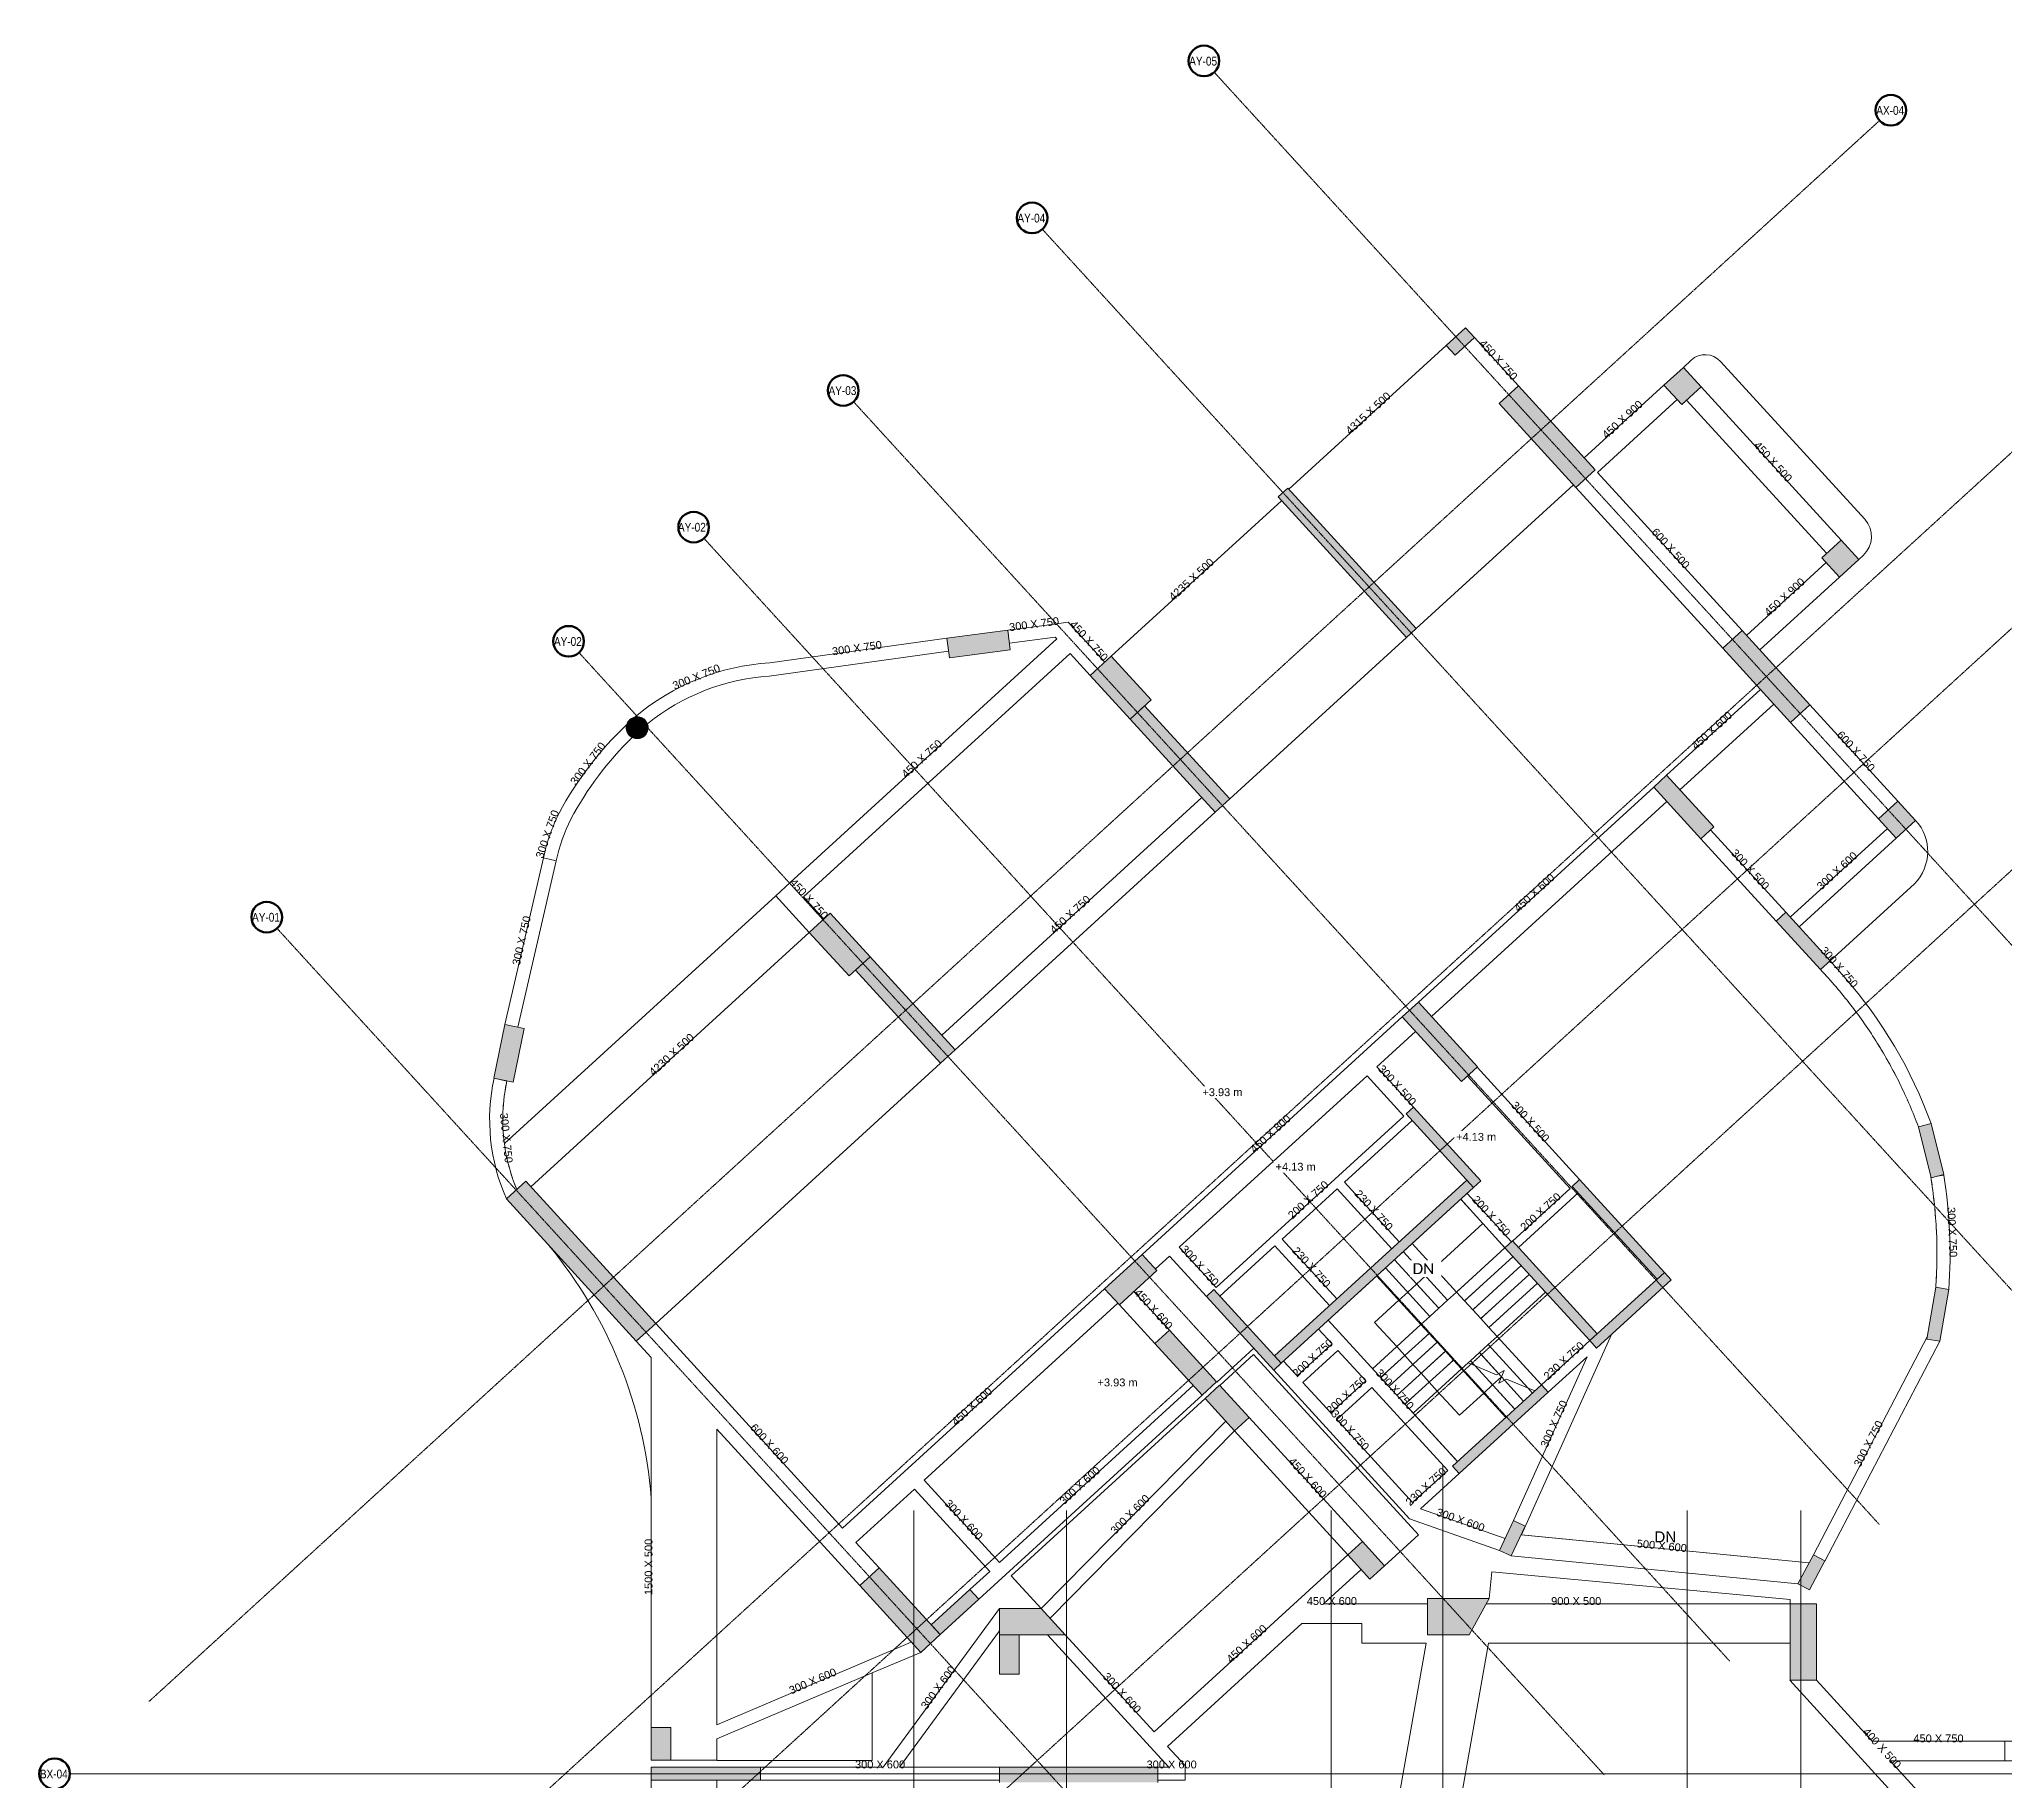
# Model space of a CAD drawing. Header units: millimetres. Extents: x -34805 to 37682, y -15707 to 44118.
# Drawn here: x -34805 to 10110, y 4321 to 44118 of the extents above; entities that cross this region are included whole.
import ezdxf

# ---------------------------------------------------------------- set-up
doc = ezdxf.new("R2010")
doc.units = ezdxf.units.MM
doc.linetypes.add('CH_Grid line', pattern=[14, 8, -2, 2, -2])
doc.linetypes.add('CH_Overhead', pattern=[4, 2.5, -1.5])
for name, color, linetype, lineweight in [('A-FLOR-LEVL', 51, 'Continuous', 15), ('A-FLOR-LEVL-TEXT', 2, 'Continuous', 15), ('G-ANNO-DIMS', 111, 'Continuous', 5), ('S-BEAM', 12, 'Continuous', 15), ('S-BEAM-IDEN', 2, 'Continuous', 15), ('S-COLS', 52, 'Continuous', 15), ('S-FNDN', 32, 'Continuous', 15), ('S-GRID', 1, 'Continuous', 5), ('S-GRID-IDEN', 1, 'Continuous', 50), ('S-STRS', 31, 'Continuous', 15), ('S-STRS-ANNO', 31, 'Continuous', 5), ('S-STRS-IDEN', 31, 'Continuous', 5), ('S-STRS-MBND', 31, 'CH_Overhead', 15)]:
    doc.layers.add(name, color=color, linetype=linetype, lineweight=lineweight)
doc.styles.add('Arial', font='arial.ttf', dxfattribs={"height": 250})
doc.styles.add('Arial Narrow', font='ARIALN.TTF', dxfattribs={"height": 200})
doc.styles.add('Arial_1', font='arial.ttf', dxfattribs={"height": 180})
doc.styles.add('Calibri', font='calibri.ttf', dxfattribs={"height": 250})

# ---------------------------------------------------------------- blocks, each defined once
blk = doc.blocks.new('COLUMN - 300 X 750-5448875-03 PODIUM 1 LVL_ _A-BLOCK_')
at = {"layer": 'S-COLS'}
blk.add_hatch(color=8, dxfattribs=at).paths.add_polyline_path([(-375, -150), (375, -150), (375, 150), (-375, 150)])
for p, q in [((375, 150), (-375, 150)), ((-375, 150), (-375, -150)), ((375, -150), (375, 150)), ((-375, -150), (375, -150))]:
    blk.add_line(p, q, dxfattribs=at)
blk = doc.blocks.new('COLUMN - 450 X 900-5449411-03 PODIUM 1 LVL_ _A-BLOCK_')
at = {"layer": 'S-COLS'}
blk.add_hatch(color=8, dxfattribs=at).paths.add_polyline_path([(450, 225), (-450, 225), (-450, -225), (450, -225)])
for p, q in [((450, 225), (-450, 225)), ((-450, 225), (-450, -225)), ((450, -225), (450, 225)), ((-450, -225), (450, -225))]:
    blk.add_line(p, q, dxfattribs=at)
blk = doc.blocks.new('COLUMN - 600 X 1750-5449412-03 PODIUM 1 LVL_ _A-BLOCK_')
at = {"layer": 'S-COLS'}
blk.add_hatch(color=8, dxfattribs=at).paths.add_polyline_path([(-875, -300), (875, -300), (875, 300), (-875, 300)])
for p, q in [((875, 300), (-875, 300)), ((-875, 300), (-875, -300)), ((875, -300), (875, 300)), ((-875, -300), (875, -300))]:
    blk.add_line(p, q, dxfattribs=at)
blk = doc.blocks.new('Grid - GPL_Grid Head - Circle-5343741-03 PODIUM 1 LVL_ _A-BLOCK_')
at = {"layer": 'S-GRID-IDEN'}
blk.add_circle((0, 0), 3.5, dxfattribs=at)

msp = doc.modelspace()

# ---------------------------------------------------------------- hatches: boundary and pattern name
at = {"layer": 'S-COLS'}
for points in [[(-2452, 36899), (-2009, 37303), (-2212, 37525), (-2655, 37120)], [(2728, 35773), (3171, 36178), (2766, 36621), (2323, 36216)], [(310, 33875), (753, 34280), (-1001, 36200), (-1444, 35795)], [(-3561, 30447), (-3340, 30650), (-6274, 33861), (-6495, 33659), (-3754, 30658)], [(6333, 31827), (6776, 32231), (6371, 32674), (5928, 32270)], [(-14004, 29984), (-12616, 30167), (-12675, 30613), (-14063, 30430)], [(5217, 28504), (5660, 28909), (4108, 30607), (3665, 30202)], [(-9878, 28584), (-9398, 29023), (-10308, 30020), (-10788, 29581)], [(-7932, 26454), (-7600, 26758), (-9545, 28888), (-9878, 28584), (-8528, 27107)], [(-21124, 28136), (-21069, 28146), (-21018, 28168), (-20973, 28201), (-20936, 28243), (-20909, 28292), (-20894, 28346), (-20892, 28402), (-20902, 28457), (-20924, 28509), (-20957, 28554), (-20999, 28591), (-21048, 28617), (-21102, 28632), (-21158, 28635), (-21213, 28625), (-21266, 28602), (-21310, 28570), (-21347, 28528), (-21373, 28478), (-21388, 28424), (-21391, 28368), (-21381, 28313), (-21359, 28262), (-21326, 28217), (-21284, 28180), (-21234, 28153), (-21180, 28138)], [(3168, 25847), (3463, 26117), (2384, 27298), (2089, 27028), (2530, 26545)], [(7631, 25861), (8074, 26266), (7670, 26709), (7227, 26304)], [(-16297, 22713), (-15818, 23151), (-16728, 24148), (-17208, 23709)], [(5899, 22857), (6121, 23059), (5109, 24167), (4888, 23964)], [(-14207, 20721), (-13875, 21025), (-15818, 23151), (-16150, 22848), (-15770, 22432)], [(-2307, 20297), (-1937, 20634), (-3290, 22115), (-3659, 21777), (-3545, 21652)], [(-23976, 20286), (-23724, 21510), (-24165, 21601), (-24417, 20376)], [(-2030, 17875), (-1860, 18030), (-3398, 19713), (-3568, 19558), (-2436, 18319)], [(8426, 18101), (8718, 18173), (8429, 19338), (8137, 19266), (8372, 18319)], [(-21162, 14368), (-20719, 14772), (-23687, 18021), (-24130, 17616), (-23479, 16904)], [(-6423, 13861), (-2030, 17875), (-2185, 18044), (-6578, 14031)], [(2165, 15781), (2334, 15936), (395, 18059), (225, 17904), (1439, 16576)], [(629, 14378), (799, 14533), (-1140, 16656), (-1310, 16501), (-1053, 16219)], [(-10121, 15196), (-9265, 15979), (-9602, 16348), (-10459, 15565)], [(784, 14208), (2490, 15766), (2334, 15936), (629, 14378)], [(-6593, 13706), (-6423, 13861), (-7961, 15545), (-8131, 15389), (-7049, 14206)], [(8629, 14364), (8831, 15546), (8535, 15597), (8333, 14414)], [(-8233, 13129), (-7901, 13433), (-8980, 14614), (-9312, 14310), (-8528, 13453)], [(-7491, 12317), (-7159, 12620), (-7833, 13359), (-8165, 13055)], [(-2354, 11342), (-323, 13197), (-478, 13366), (-2509, 11512)], [(-1166, 9458), (-847, 10136), (-1118, 10264), (-1437, 9585)], [(-4395, 8928), (-4063, 9232), (-4569, 9785), (-4901, 9482)], [(-14663, 7254), (-14220, 7659), (-15613, 9183), (-16056, 8779)], [(-14220, 7659), (-13334, 8468), (-13537, 8690), (-14423, 7880)], [(-11360, 7655), (-11910, 8255), (-12865, 8255), (-12865, 7655), (-12415, 7655)], [(-2130, 7655), (-1670, 8485), (-3080, 8485), (-3080, 7655)], [(-20370, 4790), (-20370, 5540), (-20820, 5540), (-20820, 4790)], [(-18320, 4330), (-18320, 4630), (-20820, 4630), (-20820, 4330), (-18495, 4330)], [(-9240, 4280), (-9240, 4630), (-12865, 4630), (-12865, 4280)]]:
    msp.add_hatch(color=8, dxfattribs=at).paths.add_polyline_path(points)

# ---------------------------------------------------------------- linework, layer by layer
at = {"layer": 'A-FLOR-LEVL'}
for p, q in [((-2986, 21782), (2392, 26696)), ((3168, 25847), (4888, 23964)), ((8537, 15606), (8535, 15597)), ((1126, 14520), (-936, 9938)), ((8341, 14461), (5738, 9484)), ((-936, 9938), (5640, 9301))]:
    msp.add_line(p, q, dxfattribs=at)
msp.add_open_spline([(5900, 22857), (6143, 22600), (6605, 22061), (7214, 21186), (7733, 20253), (8014, 19599), (8137, 19266)], degree=3, knots=[0.0004698, 0.0004698, 0.0004698, 0.0004698, 0.1009423, 0.2018846, 0.3028269, 0.4037693, 0.4037693, 0.4037693, 0.4037693], dxfattribs=at)
msp.add_open_spline([(8420, 18129), (8487, 17712), (8574, 16872), (8565, 16027), (8537, 15606)], degree=3, dxfattribs=at)
at = {"layer": 'S-BEAM'}
for p, q in [((-1001, 36200), (-2009, 37303)), ((-2655, 37120), (-6250, 33835)), ((2323, 36216), (503, 34553)), ((6371, 32674), (3171, 36178)), ((807, 34221), (2627, 35884)), ((2838, 35874), (6039, 32371)), ((4108, 30607), (807, 34221)), ((-3340, 30650), (256, 33935)), ((310, 33875), (3665, 30202)), ((-6418, 33574), (-10308, 30020)), ((6029, 32159), (4209, 30496)), ((4513, 30164), (6333, 31827)), ((-11832, 30724), (-12675, 30613)), ((-11289, 30796), (-11832, 30724)), ((-10456, 29885), (-11289, 30796)), ((-18122, 29562), (-14024, 30132)), ((-14063, 30430), (-18109, 29867)), ((-11550, 30415), (-17644, 24849)), ((-12636, 30316), (-11586, 30454)), ((-11586, 30454), (-11550, 30415)), ((-7600, 26758), (-3561, 30447)), ((-17338, 24519), (-11247, 30083)), ((-11247, 30083), (-10788, 29581)), ((-18122, 29562), (-18122, 29566)), ((4529, 29257), (2384, 27298)), ((2687, 26966), (4832, 28925)), ((7670, 26709), (5660, 28909)), ((5217, 28504), (7227, 26304)), ((2089, 27028), (-3290, 22115)), ((-8235, 26787), (-14179, 21357)), ((-13875, 21025), (-7932, 26454)), ((7429, 26083), (5210, 24056)), ((5109, 24167), (3389, 26049)), ((5413, 23835), (7631, 25861)), ((-23286, 25408), (-24165, 21601)), ((-23871, 21540), (-22993, 25342)), ((-23286, 25408), (-22993, 25342)), ((-22993, 25342), (-23286, 25408)), ((-17974, 24547), (-17644, 24849)), ((-17974, 24547), (-17208, 23709)), ((-16876, 24013), (-17338, 24519)), ((-17208, 23709), (-23572, 17895)), ((6121, 23058), (6083, 23025)), ((6444, 22691), (6121, 23058)), ((-3659, 21777), (-9602, 16348)), ((-4241, 20636), (-3355, 21445)), ((7056, 21397), (7063, 21387)), ((-20719, 14772), (-14207, 20721)), ((-24120, 20311), (-24413, 20374)), ((-8752, 16515), (-4463, 20433)), ((-4463, 20433), (-3620, 19511)), ((-3398, 19713), (-4241, 20636)), ((-2170, 20422), (176, 17854)), ((395, 18059), (-1949, 20624)), ((7885, 19882), (7889, 19875)), ((-3620, 19511), (-7909, 15592)), ((-4976, 18000), (-3433, 19410)), ((-24174, 18861), (-24175, 18863)), ((-3728, 16635), (-4976, 18000)), ((8422, 18113), (8423, 18113)), ((8718, 18160), (8570, 18137)), ((-24124, 17621), (-24129, 17619)), ((-6401, 16699), (-5146, 17845)), ((-5146, 17845), (-3898, 16479)), ((-2322, 17608), (-1310, 16501)), ((-1162, 16636), (-2174, 17743)), ((176, 17854), (-1138, 16653)), ((-1003, 16506), (362, 17754)), ((-5153, 15333), (-6401, 16699)), ((-9299, 16016), (-8974, 16312)), ((-8974, 16312), (-8131, 15389)), ((-7909, 15592), (-8752, 16515)), ((-7826, 15397), (-6571, 16544)), ((-6571, 16544), (-5323, 15178)), ((-10459, 15565), (-16446, 10095)), ((-8980, 14614), (-9789, 15500)), ((8537, 15605), (8536, 15597)), ((8833, 15546), (8831, 15546)), ((8831, 15546), (8833, 15546)), ((-14585, 11186), (-10155, 15233)), ((-10121, 15196), (-9312, 14310)), ((-2398, 11613), (-5349, 14843)), ((-16446, 10095), (-20719, 14772)), ((-5570, 14640), (-5261, 14302)), ((1120, 14515), (1123, 14514)), ((-21162, 14368), (-20820, 13993)), ((-20820, 13993), (-20820, 10786)), ((-5261, 14302), (-6062, 13570)), ((-5927, 13423), (-5126, 14154)), ((-5126, 14154), (-4489, 13457)), ((567, 14010), (-1118, 10264)), ((-323, 13197), (567, 14010)), ((8629, 14364), (6002, 9341)), ((8629, 14365), (8629, 14365)), ((8629, 14365), (8629, 14365)), ((8629, 14364), (8629, 14365)), ((8629, 14364), (8629, 14365)), ((-6593, 13706), (-3642, 10476)), ((-6062, 13570), (-6371, 13909)), ((-13334, 8468), (-8233, 13129)), ((-8435, 13351), (-12865, 9304)), ((-5290, 12725), (-5927, 13423)), ((-4489, 13457), (-5290, 12725)), ((-5155, 12577), (-4354, 13309)), ((-4354, 13309), (-2619, 11410)), ((-4569, 9785), (-7159, 12620)), ((-3420, 10679), (-5155, 12577)), ((-19320, 12351), (-16056, 8779)), ((-19320, 5600), (-19320, 12351)), ((-7693, 12539), (-11910, 8255)), ((-11707, 8034), (-7491, 12317)), ((-7491, 12317), (-4901, 9482)), ((-2619, 11410), (-3420, 10679)), ((-3237, 10534), (-2354, 11342)), ((-20820, 10786), (-20820, 5540)), ((-16143, 9763), (-14806, 10984)), ((-14806, 10984), (-13086, 9101)), ((-12865, 9304), (-14585, 11186)), ((-3642, 10476), (-3644, 10475)), ((-3644, 10475), (-3489, 10305)), ((-1309, 9858), (-3237, 10534)), ((-3489, 10305), (-1437, 9585)), ((5640, 9301), (-940, 9938)), ((-15613, 9183), (-16143, 9763)), ((-4901, 9482), (-9327, 5438)), ((-1166, 9458), (5383, 8823)), ((-13086, 9101), (-13537, 8690)), ((-5456, 8365), (-4597, 9150)), ((-12865, 8255), (-15520, 4630)), ((-4578, 8365), (-5456, 8365)), ((-3080, 8365), (-4578, 8365)), ((5210, 8365), (-1737, 8365)), ((-15148, 4630), (-12865, 7747)), ((-11767, 7655), (-8994, 4630)), ((-9327, 5438), (-11360, 7655)), ((-9023, 5106), (-5949, 7915)), ((-5949, 7915), (-4578, 7915)), ((-4578, 7465), (-4578, 7915)), ((-19320, 5600), (-14878, 7489)), ((-14663, 7254), (-15770, 6784)), ((-14663, 7254), (-14663, 7255)), ((-14663, 7254), (-14663, 7254)), ((-4578, 7465), (-3111, 7465)), ((-3111, 7465), (-4500, -380)), ((-3078, -380), (-1689, 7465)), ((-1689, 7465), (5210, 7465)), ((-15770, 6784), (-19320, 5274)), ((5210, 6615), (5201, 6615)), ((5201, 6615), (8680, 2804)), ((7081, 5223), (5810, 6615)), ((-19320, 4790), (-19320, 5274)), ((-8620, 4666), (-9023, 5106)), ((7081, 5223), (7081, 5225)), ((10110, 5225), (7081, 5225)), ((-19320, 4790), (-20370, 4790)), ((-15520, 4630), (-18320, 4630)), ((-12865, 4630), (-15148, 4630)), ((-8994, 4630), (-9240, 4630)), ((-8620, 4630), (-8620, 4666)), ((-8620, 4630), (-8620, 4330)), ((7490, 4775), (10110, 4775)), ((8754, 3390), (7490, 4775)), ((-20820, 4330), (-20820, -2020)), ((-19320, -2020), (-19320, 4330)), ((-18320, 4330), (-12865, 4330)), ((-9240, 4330), (-8620, 4330))]:
    msp.add_line(p, q, dxfattribs=at)
for centre, radius, start, end in [((-17797, 24629), 5247, 93.4065, 130.3165), ((-17797, 24629), 4947, 93.7734, 128.9706), ((-15849, 22632), 8034, 133.5032, 151.7619), ((-21141, 28385), 250, 172.4163, 180.4021), ((-21141, 28385), 250, 184.6341, 195.0533), ((-21141, 28385), 250, 162.6606, 167.5975), ((-21141, 28385), 250, 196.9963, 209.0387), ((-21141, 28385), 250, 97.1292, 101.6403), ((-21141, 28385), 250, 84.5281, 92.1498), ((-21141, 28385), 250, 71.2291, 79.9035), ((-21141, 28385), 250, 55.6528, 67.6721), ((-21141, 28385), 250, 43.2232, 53.276), ((-21141, 28385), 250, 30.9843, 38.9106), ((-21141, 28385), 250, 21.1622, 26.1208), ((-15849, 22632), 7734, 134.3491, 151.7221), ((-21141, 28385), 250, 212.7176, 221.25), ((-21141, 28385), 250, 225.8943, 233.4794), ((-21141, 28385), 250, 238.4468, 242.7772), ((-18889, 24447), 4500, 153.8011, 167.6666), ((-18889, 24447), 4200, 153.8734, 167.6903), ((-1471, 15745), 10531, 19.9477, 41.2697), ((-1471, 15745), 10231, 30.863, 31.754), ((-1471, 15745), 10231, 28.6161, 29.8953), ((-20055, 19433), 4459, 167.8072, 203.9959), ((-20055, 19433), 4159, 167.8072, 187.6352), ((-20055, 19433), 4159, 167.8072, 170.675), ((-1471, 15745), 10231, 26.7054, 27.9598), ((-1471, 15745), 10231, 25.109, 25.9464), ((-20055, 19433), 4159, 174.689, 176.4108), ((-20055, 19433), 4159, 171.6304, 173.5429), ((-20055, 19433), 4159, 177.6383, 179.2787), ((-20055, 19433), 4159, 180.5513, 182.1466), ((-20055, 19433), 4159, 183.4477, 185.0146), ((-20055, 19433), 4159, 186.3351, 187.6296), ((-20055, 19433), 4159, 187.6352, 202.6347), ((-20055, 19433), 4159, 188.8356, 189.5185), ((-20055, 19433), 4159, 191.682, 192.5164), ((-20055, 19433), 4159, 194.4501, 195.5516), ((-20055, 19433), 4159, 197.1898, 198.6988), ((-20055, 19433), 4159, 199.916, 202.6347), ((-2565, 16355), 11127, 8.1759, 9.0933), ((-2565, 16355), 11427, 355.9431, 9.0933), ((-2565, 16355), 11127, 6.3148, 7.2749), ((-2565, 16355), 11127, 4.4534, 5.4157), ((-2565, 16355), 11127, 2.5917, 3.5564), ((-2565, 16355), 11127, 0.7296, 1.6972), ((-2565, 16355), 11127, 358.867, 359.838), ((-2565, 16355), 11127, 357.0034, 357.9787)]:
    msp.add_arc(centre, radius, start, end, dxfattribs=at)
at = {"layer": 'S-COLS'}
for p, q in [((-2212, 37525), (-2655, 37120)), ((-2452, 36899), (-2009, 37303)), ((-2009, 37303), (-2212, 37525)), ((-2655, 37120), (-2452, 36899)), ((2766, 36621), (2323, 36216)), ((3171, 36178), (2766, 36621)), ((-1001, 36200), (-1444, 35795)), ((753, 34280), (-1001, 36200)), ((2323, 36216), (2728, 35773)), ((2728, 35773), (3171, 36178)), ((-1444, 35795), (310, 33875)), ((310, 33875), (753, 34280)), ((-6274, 33861), (-6495, 33659)), ((-3340, 30650), (-6274, 33861)), ((-6495, 33659), (-3561, 30447)), ((6371, 32674), (5928, 32270)), ((6776, 32231), (6371, 32674)), ((5928, 32270), (6333, 31827)), ((6333, 31827), (6776, 32231)), ((-12675, 30613), (-14063, 30430)), ((-12616, 30167), (-12675, 30613)), ((-3561, 30447), (-3340, 30650)), ((4108, 30607), (3665, 30202)), ((5660, 28909), (4108, 30607)), ((-14063, 30430), (-14004, 29984)), ((-14004, 29984), (-12616, 30167)), ((3665, 30202), (5217, 28504)), ((-10308, 30020), (-10788, 29581)), ((-9398, 29023), (-10308, 30020)), ((-10788, 29581), (-9878, 28584)), ((-9878, 28584), (-9398, 29023)), ((-9545, 28888), (-9878, 28584)), ((-7600, 26758), (-9545, 28888)), ((5217, 28504), (5660, 28909)), ((-9878, 28584), (-7932, 26454)), ((2384, 27298), (2089, 27028)), ((2089, 27028), (3168, 25847)), ((3463, 26117), (2384, 27298)), ((-7932, 26454), (-7600, 26758)), ((7670, 26709), (7227, 26304)), ((8074, 26266), (7670, 26709)), ((3168, 25847), (3463, 26117)), ((7227, 26304), (7631, 25861)), ((7631, 25861), (8074, 26266)), ((-16728, 24148), (-17208, 23709)), ((-15818, 23151), (-16728, 24148)), ((5109, 24167), (4888, 23964)), ((4888, 23964), (5899, 22857)), ((6121, 23059), (5109, 24167)), ((-17208, 23709), (-16297, 22713)), ((-16297, 22713), (-15818, 23151)), ((-15818, 23151), (-16150, 22848)), ((-13875, 21025), (-15818, 23151)), ((5899, 22857), (6121, 23059)), ((-16150, 22848), (-14207, 20721)), ((-3290, 22115), (-3659, 21777)), ((-1937, 20634), (-3290, 22115)), ((-24165, 21601), (-24417, 20376)), ((-23724, 21510), (-24165, 21601)), ((-3659, 21777), (-2307, 20297)), ((-23976, 20286), (-23724, 21510)), ((-14207, 20721), (-13875, 21025)), ((-24417, 20376), (-23976, 20286)), ((-2307, 20297), (-1937, 20634)), ((-3398, 19713), (-3568, 19558)), ((-3568, 19558), (-2030, 17875)), ((-1860, 18030), (-3398, 19713)), ((8429, 19338), (8137, 19266)), ((8718, 18173), (8429, 19338)), ((8137, 19266), (8426, 18101)), ((-23687, 18021), (-24130, 17616)), ((-20719, 14772), (-23687, 18021)), ((-2185, 18044), (-6578, 14031)), ((-2030, 17875), (-2185, 18044)), ((-2030, 17875), (-1860, 18030)), ((395, 18059), (225, 17904)), ((2334, 15936), (395, 18059)), ((8426, 18101), (8718, 18173)), ((-24130, 17616), (-21162, 14368)), ((-6423, 13861), (-2030, 17875)), ((225, 17904), (2165, 15781)), ((-1140, 16656), (-1310, 16501)), ((799, 14533), (-1140, 16656)), ((-9602, 16348), (-10459, 15565)), ((-9265, 15979), (-9602, 16348)), ((-1310, 16501), (629, 14378)), ((-10121, 15196), (-9265, 15979)), ((2334, 15936), (629, 14378)), ((784, 14208), (2490, 15766)), ((2165, 15781), (2334, 15936)), ((2490, 15766), (2334, 15936)), ((-10459, 15565), (-10121, 15196)), ((-7961, 15545), (-8131, 15389)), ((-8131, 15389), (-6593, 13706)), ((-6423, 13861), (-7961, 15545)), ((8535, 15597), (8333, 14414)), ((8831, 15546), (8535, 15597)), ((8629, 14364), (8831, 15546)), ((-21162, 14368), (-20719, 14772)), ((-8980, 14614), (-9312, 14310)), ((-7901, 13433), (-8980, 14614)), ((629, 14378), (799, 14533)), ((629, 14378), (784, 14208)), ((8333, 14414), (8629, 14364)), ((-9312, 14310), (-8233, 13129)), ((-6578, 14031), (-6423, 13861)), ((-6593, 13706), (-6423, 13861)), ((-8233, 13129), (-7901, 13433)), ((-7833, 13359), (-8165, 13055)), ((-8165, 13055), (-7491, 12317)), ((-7159, 12620), (-7833, 13359)), ((-478, 13366), (-2509, 11512)), ((-2354, 11342), (-323, 13197)), ((-323, 13197), (-478, 13366)), ((-7491, 12317), (-7159, 12620)), ((-2509, 11512), (-2354, 11342)), ((-1118, 10264), (-1437, 9585)), ((-1166, 9458), (-847, 10136)), ((-847, 10136), (-1118, 10264)), ((-4569, 9785), (-4901, 9482)), ((-4901, 9482), (-4395, 8928)), ((-4063, 9232), (-4569, 9785)), ((-1437, 9585), (-1166, 9458)), ((-15613, 9183), (-16056, 8779)), ((-14220, 7659), (-15613, 9183)), ((-4395, 8928), (-4063, 9232)), ((-16056, 8779), (-14663, 7254)), ((-13537, 8690), (-14423, 7880)), ((-13334, 8468), (-13537, 8690)), ((-14220, 7659), (-13334, 8468)), ((-11910, 8255), (-12865, 8255)), ((-12865, 8255), (-12865, 7655)), ((-11360, 7655), (-11910, 8255)), ((-1670, 8485), (-3080, 8485)), ((-3080, 8485), (-3080, 7655)), ((-2130, 7655), (-1670, 8485)), ((-14663, 7254), (-14220, 7659)), ((-14423, 7880), (-14220, 7659)), ((-12415, 7655), (-11360, 7655)), ((-3080, 7655), (-2130, 7655)), ((-20370, 5540), (-20820, 5540)), ((-20820, 5540), (-20820, 4790)), ((-20370, 4790), (-20370, 5540)), ((11310, 5225), (10110, 5225)), ((10110, 5225), (10110, 4775)), ((-20820, 4790), (-20370, 4790)), ((-20820, 4630), (-20820, 4330)), ((-18320, 4630), (-20820, 4630)), ((-18320, 4330), (-18320, 4630)), ((-12865, 4630), (-12865, 4280)), ((-9240, 4630), (-12865, 4630)), ((-9240, 4280), (-9240, 4630)), ((10110, 4775), (11310, 4775)), ((-20820, 4330), (-18320, 4330))]:
    msp.add_line(p, q, dxfattribs=at)
for start, end in [(132.4143, 312.4143), (312.4143, 132.4143)]:
    msp.add_arc((-21141, 28385), 250, start, end, dxfattribs=at)
at = {"layer": 'S-FNDN'}
for p, q in [((2947, 36786), (2766, 36621)), ((6913, 33149), (3618, 36756)), ((3171, 36178), (6371, 32674)), ((2627, 35884), (807, 34221)), ((6039, 32371), (2838, 35874)), ((807, 34221), (4108, 30607)), ((256, 33935), (-3340, 30650)), ((3665, 30202), (310, 33875)), ((4209, 30496), (6029, 32159)), ((6776, 32231), (6875, 32323)), ((-3561, 30447), (-7600, 26758)), ((2384, 27298), (4529, 29257)), ((4832, 28925), (2687, 26966)), ((7227, 26304), (5217, 28504)), ((-3290, 22115), (2089, 27028)), ((-7932, 26454), (-13875, 21025)), ((5210, 24056), (7429, 26083)), ((3389, 26049), (5109, 24167)), ((7631, 25861), (5413, 23835)), ((6121, 23059), (8048, 24820)), ((-17974, 24547), (-24177, 18880)), ((-17208, 23709), (-17974, 24547)), ((-23572, 17895), (-17208, 23709)), ((-3355, 21445), (-4241, 20636)), ((-14207, 20721), (-20719, 14772)), ((-4463, 20433), (-8752, 16515)), ((-3620, 19511), (-4463, 20433)), ((-4241, 20636), (-3398, 19713)), ((176, 17854), (-2170, 20422)), ((-7909, 15592), (-3620, 19511)), ((-2174, 17743), (-1162, 16636)), ((-1138, 16653), (176, 17854)), ((-8974, 16312), (-9299, 16016)), ((-8131, 15389), (-8974, 16312)), ((-8752, 16515), (-7909, 15592)), ((-16446, 10095), (-10459, 15565)), ((-9789, 15500), (-8980, 14614)), ((-10155, 15233), (-14585, 11186)), ((-20719, 14772), (-16446, 10095)), ((-20820, 13993), (-21162, 14368)), ((-20820, 10786), (-20820, 13993)), ((-7897, 13429), (-7048, 14205)), ((-7055, 14063), (-7830, 13355)), ((-3288, 9940), (-7055, 14063)), ((-5126, 14154), (-5927, 13423)), ((-4489, 13457), (-5126, 14154)), ((-1118, 10264), (567, 14010)), ((567, 14010), (-323, 13197)), ((-12865, 9304), (-8435, 13351)), ((-8165, 13055), (-12595, 9004)), ((-7901, 13433), (-7897, 13429)), ((-5927, 13423), (-5290, 12725)), ((-5290, 12725), (-4489, 13457)), ((-7159, 12620), (-4569, 9785)), ((-19320, 12351), (-19320, 5600)), ((-16056, 8779), (-19320, 12351)), ((-11910, 8255), (-7693, 12539)), ((-7491, 12317), (-11707, 8034)), ((-4901, 9482), (-7491, 12317)), ((-2354, 11342), (-3237, 10534)), ((-14806, 10984), (-16143, 9763)), ((-13086, 9101), (-14806, 10984)), ((-14585, 11186), (-12865, 9304)), ((-3237, 10534), (-1309, 9858)), ((-4063, 9232), (-3288, 9940)), ((-16143, 9763), (-15613, 9183)), ((-9327, 5438), (-4901, 9482)), ((-13537, 8690), (-13086, 9101)), ((-12595, 9004), (-11910, 8255)), ((-1613, 9095), (-1670, 8485)), ((5210, 8460), (-1613, 9095)), ((-1737, 8365), (5210, 8365)), ((5210, 8365), (5210, 8460)), ((-12865, 7747), (-15148, 4630)), ((-8994, 4630), (-11767, 7655)), ((-11360, 7655), (-9327, 5438)), ((-5949, 7915), (-9023, 5106)), ((-4578, 7915), (-5949, 7915)), ((-4578, 7465), (-4578, 7915)), ((-19320, 5600), (-14878, 7489)), ((-3111, 7465), (-4578, 7465)), ((-4500, -380), (-3111, 7465)), ((-1689, 7465), (-3078, -380)), ((5210, 7465), (-1689, 7465)), ((-15770, 6784), (-19320, 5274)), ((-15770, 4780), (-15770, 6784)), ((8680, 2804), (5201, 6615)), ((5201, 6615), (5210, 6615)), ((-19320, 5274), (-19320, 4780)), ((-9023, 5106), (-8620, 4666)), ((-19320, 4780), (-15770, 4780)), ((-15148, 4630), (-12865, 4630)), ((-9240, 4630), (-8994, 4630)), ((-8620, 4666), (-8620, 4330)), ((10110, 4775), (7490, 4775)), ((7490, 4775), (8754, 3390)), ((-19320, 4330), (-19320, -2020)), ((-12865, 4330), (-18320, 4330)), ((-8620, 4330), (-9240, 4330))]:
    msp.add_line(p, q, dxfattribs=at)
for centre, radius, start, end in [((3267, 36435), 475, 42.4143, 132.4143), ((6481, 32754), 585, 312.4143, 42.4143), ((7300, 25557), 1050, 315.4059, 42.4924), ((-20055, 19433), 4159, 187.6352, 202.6347), ((-31079, 9984), 10290, 4.4712, 39.6703)]:
    msp.add_arc(centre, radius, start, end, dxfattribs=at)
at = {"layer": 'S-GRID', "linetype": 'CH_Grid line'}
for p, q in [((-7954, 43365), (15485, 17710)), ((-29372, 23799), (-5933, -1857)), ((-2730, -15007), (-2730, 11522)), ((-14820, -15007), (-14820, 10501)), ((-11330, -15007), (-11330, 10501)), ((-5280, -15007), (-5280, 10501)), ((5450, -15007), (5450, 10501)), ((-34105, 4480), (37682, 4480))]:
    msp.add_line(p, q, dxfattribs=at)
at = {"layer": 'S-STRS'}
for p, q in [((-1310, 16501), (-2322, 17608)), ((-3835, 16225), (-2824, 15118)), ((-3632, 16411), (-2621, 15303)), ((-3429, 16596), (-2418, 15489)), ((-1310, 16501), (-2418, 15489)), ((-1125, 16298), (-2232, 15286)), ((-4241, 15854), (-3230, 14747)), ((-4038, 16040), (-3027, 14932)), ((-939, 16095), (-2047, 15083)), ((-754, 15892), (-1861, 14880)), ((-2824, 15118), (-2621, 15303)), ((-2621, 15303), (-2418, 15489)), ((-2418, 15489), (-2232, 15286)), ((-2232, 15286), (-2047, 15083)), ((-568, 15689), (-1676, 14677)), ((-383, 15486), (-1490, 14474)), ((-3230, 14747), (-3027, 14932)), ((-3027, 14932), (-2824, 15118)), ((-2047, 15083), (-1861, 14880)), ((-1861, 14880), (-1676, 14677)), ((-4337, 13735), (-3230, 14747)), ((-4152, 13532), (-3044, 14544)), ((-3044, 14544), (-3230, 14747)), ((-2859, 14341), (-3044, 14544)), ((-1490, 14474), (-1693, 14288)), ((-1676, 14677), (-1490, 14474)), ((-478, 13366), (-1490, 14474)), ((-478, 13366), (629, 14378)), ((-3966, 13329), (-2859, 14341)), ((-3781, 13126), (-2673, 14138)), ((-3595, 12923), (-2488, 13935)), ((-2673, 14138), (-2859, 14341)), ((-2488, 13935), (-2673, 14138)), ((-2302, 13732), (-2488, 13935)), ((-1896, 14103), (-2099, 13917)), ((-1693, 14288), (-1896, 14103)), ((-1458, 13623), (-1896, 14103)), ((-790, 13299), (-1693, 14288)), ((-3410, 12720), (-2302, 13732)), ((-2154, 13867), (-2302, 13732)), ((-1291, 12624), (-2302, 13732)), ((-2099, 13917), (-2154, 13867)), ((-1991, 13799), (-2099, 13917)), ((-1088, 12810), (-1991, 13799)), ((-1390, 13549), (-1458, 13623)), ((-1323, 13475), (-1390, 13549)), ((-884, 12995), (-1323, 13475)), ((-681, 13181), (-790, 13299))]:
    msp.add_line(p, q, dxfattribs=at)
at = {"layer": 'S-STRS', "linetype": 'CH_Overhead'}
for p, q in [((-3835, 16225), (-2824, 15118)), ((-3632, 16411), (-2621, 15303)), ((-3429, 16596), (-2418, 15489)), ((-1310, 16501), (-2418, 15489)), ((-1125, 16298), (-2232, 15286)), ((-4241, 15854), (-3230, 14747)), ((-4038, 16040), (-3027, 14932)), ((-939, 16095), (-2047, 15083)), ((-754, 15892), (-1861, 14880)), ((-568, 15689), (-1676, 14677)), ((-383, 15486), (-1490, 14474)), ((-4337, 13735), (-3230, 14747)), ((-4152, 13532), (-3044, 14544)), ((-478, 13366), (-1490, 14474)), ((-3966, 13329), (-2859, 14341)), ((-3781, 13126), (-2673, 14138)), ((-3595, 12923), (-2488, 13935)), ((-1458, 13623), (-1896, 14103)), ((-790, 13299), (-1693, 14288)), ((-3410, 12720), (-2302, 13732)), ((-1291, 12624), (-2302, 13732)), ((-1991, 13799), (-2099, 13917)), ((-1088, 12810), (-1991, 13799)), ((-1390, 13549), (-1458, 13623)), ((-1323, 13475), (-1390, 13549)), ((-884, 12995), (-1323, 13475)), ((-681, 13181), (-790, 13299))]:
    msp.add_line(p, q, dxfattribs=at)
at = {"layer": 'S-STRS-ANNO'}
for p, q in [((-2923, 16043), (-1816, 17054)), ((-3329, 15672), (-3126, 15857)), ((-3126, 15857), (-2923, 16043)), ((-4289, 14795), (-3736, 15301)), ((-3736, 15301), (-3533, 15486)), ((-3533, 15486), (-3329, 15672)), ((-3783, 14241), (-4289, 14795)), ((-3598, 14038), (-3783, 14241)), ((-3412, 13835), (-3598, 14038)), ((-3227, 13632), (-3412, 13835)), ((-3041, 13429), (-3227, 13632)), ((-1390, 13549), (-1593, 13364)), ((-2856, 13226), (-3041, 13429)), ((-2350, 12672), (-2856, 13226)), ((-1796, 13178), (-2350, 12672)), ((-1593, 13364), (-1796, 13178))]:
    msp.add_line(p, q, dxfattribs=at)
at = {"layer": 'S-STRS-MBND'}
for p, q in [((-2322, 17608), (-3429, 16596)), ((-1310, 16501), (-2322, 17608)), ((-4241, 15854), (-3429, 16596)), ((-3835, 16225), (-2824, 15118)), ((-3835, 16225), (-2824, 15118)), ((-3632, 16411), (-2621, 15303)), ((-3632, 16411), (-2621, 15303)), ((-3429, 16596), (-2418, 15489)), ((-3429, 16596), (-2418, 15489)), ((-2418, 15489), (-1310, 16501)), ((-4241, 15854), (-5349, 14843)), ((-4241, 15854), (-3230, 14747)), ((-4241, 15854), (-3230, 14747)), ((-4038, 16040), (-3027, 14932)), ((-4038, 16040), (-3027, 14932)), ((-3230, 14747), (-2418, 15489)), ((-5349, 14843), (-4337, 13735)), ((-4337, 13735), (-3230, 14747)), ((-4337, 13735), (-3230, 14747)), ((-4152, 13532), (-3044, 14544)), ((-4152, 13532), (-3044, 14544)), ((-2302, 13732), (-3230, 14747)), ((-3966, 13329), (-2859, 14341)), ((-3966, 13329), (-2859, 14341)), ((-3781, 13126), (-2673, 14138)), ((-3781, 13126), (-2673, 14138)), ((-3595, 12923), (-2488, 13935)), ((-3595, 12923), (-2488, 13935)), ((-3410, 12720), (-4337, 13735)), ((-3410, 12720), (-2302, 13732)), ((-3410, 12720), (-2302, 13732)), ((-2154, 13867), (-2302, 13732)), ((-1291, 12624), (-2302, 13732)), ((-1291, 12624), (-2302, 13732)), ((-1088, 12810), (-1991, 13799)), ((-1088, 12810), (-1991, 13799)), ((-1390, 13549), (-1458, 13623)), ((-1390, 13549), (-1458, 13623)), ((-884, 12995), (-1323, 13475)), ((-884, 12995), (-1323, 13475)), ((-681, 13181), (-790, 13299)), ((-681, 13181), (-790, 13299)), ((-3410, 12720), (-2398, 11613)), ((-2398, 11613), (-1291, 12624)), ((-993, 12896), (-1291, 12624))]:
    msp.add_line(p, q, dxfattribs=at)
at = {"layer": 'S-STRS-MBND', "linetype": 'Continuous'}
for p, q in [((-2154, 13867), (-1506, 13597)), ((-1506, 13597), (-1330, 13693)), ((-1330, 13693), (-1450, 13405)), ((-1450, 13405), (-1275, 13501)), ((-1275, 13501), (-626, 13231))]:
    msp.add_line(p, q, dxfattribs=at)

# ---------------------------------------------------------------- block references
at = {"layer": 'S-COLS'}
for name, p, rotation in [('COLUMN - 300 X 750-5448875-03 PODIUM 1 LVL_ _A-BLOCK_', (5693, 9083), 61.77999999999911), ('COLUMN - 600 X 1750-5449412-03 PODIUM 1 LVL_ _A-BLOCK_', (5510, 7490), 89.99999999999909), ('COLUMN - 450 X 900-5449411-03 PODIUM 1 LVL_ _A-BLOCK_', (-12640, 7205), 269.9999999999993)]:
    msp.add_blockref(name, p, dxfattribs=dict(at, rotation=rotation))
at = {"layer": 'S-GRID-IDEN', "xscale": 99.99999999999991, "yscale": 99.99999999999991, "zscale": 99.99999999999991}
for p, rotation in [((-8190, 43624), 222.4143425904606), ((7508, 42497), 132.414342590461), ((-12118, 40036), 222.4143425904606), ((-16433, 36093), 222.4143425904606), ((-19851, 32970), 222.4143425904606), ((-22708, 30360), 222.4143425904606), ((-29608, 24057), 222.4143425904606), ((-34455, 4480), 269.9999999999994)]:
    msp.add_blockref('Grid - GPL_Grid Head - Circle-5343741-03 PODIUM 1 LVL_ _A-BLOCK_', p, dxfattribs=dict(at, rotation=rotation))

# ---------------------------------------------------------------- texts
at = {"layer": 'S-BEAM-IDEN', "lineweight": 5, "char_height": 180, "attachment_point": 1, "style": 'Arial_1'}
for s, insert, width, rotation in [('450 X 750', (-1778, 37276), 1370.89, 312.4143), ('4315 X 500', (-4973, 35208), 1539.24, 42.4143), ('450 X 900', (889, 35111), 1370.89, 42.4143), ('450 X 500', (4498, 34950), 1370.89, 312.4143), ('600 X 500', (2157, 32968), 1370.89, 312.4143), ('4235 X 500', (-9012, 31409), 1539.24, 42.4143), ('450 X 900', (4595, 31054), 1370.89, 42.4143), ('300 X 750', (-12652, 30769), 1370.89, 7.5143), ('450 X 750', (-11137, 30855), 1370.89, 312.4143), ('300 X 750', (-16700, 30216), 1370.89, 7.9199), ('300 X 750', (-20355, 29418), 1370.89, 22.0732), ('450 X 600', (2932, 28004), 1370.89, 42.4143), ('600 X 750', (6391, 28333), 1370.89, 312.4143), ('300 X 750', (-22688, 27168), 1370.89, 52.4522), ('450 X 750', (-15121, 27359), 1370.89, 42.4143), ('300 X 750', (-23469, 25442), 1370.89, 70.7339), ('300 X 500', (3976, 25632), 1370.89, 312.4143), ('300 X 600', (5795, 24796), 1370.89, 42.4143), ('450 X 750', (-17532, 24956), 1370.89, 312.4143), ('450 X 600', (-1125, 24298), 1370.89, 42.4143), ('450 X 750', (-11731, 23799), 1370.89, 42.4143), ('300 X 750', (-24002, 22982), 1370.89, 76.9934), ('300 X 750', (6020, 23404), 1370.89, 311.2697), ('4230 X 500', (-20892, 20550), 1539.24, 42.4143), ('300 X 500', (-4093, 20699), 1370.89, 312.4143), ('300 X 750', (-24100, 19589), 1370.89, 275.9015), ('230 X 750', (-4626, 17842), 1370.89, 312.4143), ('200 X 750', (-1941, 17712), 1370.89, 312.4143), ('200 X 750', (-980, 17004), 1370.89, 42.4143), ('300 X 750', (8977, 17434), 1370.89, 272.5182), ('300 X 750', (-8604, 16577), 1370.89, 312.4143), ('230 X 750', (-6051, 16540), 1370.89, 312.4143), ('450 X 600', (-9658, 15581), 1370.89, 312.4143), ('200 X 750', (-6186, 13663), 1370.89, 42.4143), ('230 X 750', (-449, 13599), 1370.89, 42.4143), ('200 X 750', (-5414, 12818), 1370.89, 42.4143), ('300 X 750', (-4146, 13751), 1370.89, 312.4143), ('450 X 600', (-13977, 12557), 1370.89, 42.4143), ('300 X 750', (-5168, 12817), 1370.89, 312.4143), ('300 X 750', (-508, 11989), 1370.89, 65.7773), ('600 X 600', (-18439, 12502), 1370.89, 312.4143), ('300 X 750', (6650, 11556), 1370.89, 62.3886), ('300 X 600', (-11510, 10747), 1370.89, 42.4143), ('450 X 600', (-6137, 11727), 1370.89, 312.4143), ('230 X 750', (-3600, 10720), 1370.89, 42.4143), ('300 X 600', (-10344, 10062), 1370.89, 45.4517), ('300 X 600', (-13998, 10769), 1370.89, 312.4143), ('300 X 600', (-2836, 10555), 1370.89, 340.6727), ('1500 X 500', (-20972, 8563), 1539.24, 90), ('450 X 600', (-7696, 7134), 1370.89, 42.4143), ('300 X 600', (-17694, 6456), 1370.89, 23.0403), ('300 X 600', (-14675, 6041), 1370.89, 53.7807), ('300 X 600', (-10382, 6812), 1370.89, 312.5104), ('400 X 500', (6990, 5548), 1370.89, 312.396)]:
    msp.add_mtext(s, dxfattribs=dict(at, insert=insert, width=width, rotation=rotation))
at = {"layer": 'S-BEAM-IDEN', "lineweight": 5, "char_height": 180, "width": 1370.89, "attachment_point": 1, "style": 'Arial_1'}
for s, insert in [('450 X 600', (-5839, 8517)), ('900 X 500', (-255, 8517)), ('450 X 750', (8024, 5377)), ('300 X 600', (-16164, 4782)), ('300 X 600', (-9501, 4782))]:
    msp.add_mtext(s, dxfattribs=dict(at, insert=insert))
at = {"layer": 'S-GRID-IDEN', "lineweight": 5, "char_height": 200, "attachment_point": 1, "style": 'Arial Narrow'}
for s, insert, width in [('AY-05', (-8526, 43720), 801.69), ('AX-04', (7176, 42593), 801.69), ('AY-04', (-12453, 40132), 801.69), ('AY-03', (-16769, 36189), 801.69), ("AY-02'", (-20210, 33067), 857.81), ('AY-02', (-23044, 30456), 801.69), ('AY-01', (-29943, 24153), 801.69), ('BX-04', (-34792, 4574), 801.69)]:
    msp.add_mtext(s, dxfattribs=dict(at, insert=insert, width=width))

# ---------------------------------------------------------------- next in the draw order: texts
at = {"layer": 'A-FLOR-LEVL-TEXT', "insert": (2102, 10018), "char_height": 250, "width": 602.74, "attachment_point": 1, "line_spacing_factor": 0.941778, "style": 'Arial', "bg_fill": 3, "box_fill_scale": 1.25, "bg_fill_color": 9, "bg_fill_true_color": 13158600, "bg_fill_transparency": 0}
msp.add_mtext('DN', dxfattribs=at)
at = {"layer": 'S-STRS-IDEN', "lineweight": 15, "insert": (-3420, 16148), "char_height": 250, "width": 596.39, "attachment_point": 1, "line_spacing_factor": 1.158048, "style": 'Calibri', "bg_fill": 3, "box_fill_scale": 1.25, "bg_fill_color": 9, "bg_fill_true_color": 13158600, "bg_fill_transparency": 0}
msp.add_mtext('DN', dxfattribs=at)

# ---------------------------------------------------------------- next in the draw order: linework, layer by layer
at = {"layer": 'S-GRID', "linetype": 'CH_Grid line'}
for p, q in [((7250, 42261), (-32298, 6131)), ((-11882, 39777), (11557, 14122)), ((12400, 36624), (-27148, 494)), ((-16197, 35835), (7242, 10179)), ((14403, 34432), (-25145, -1699)), ((-19615, 32712), (3823, 7056)), ((17155, 31419), (-22393, -4711)), ((-22472, 30102), (966, 4446)), ((2850, -15007), (2850, 10501))]:
    msp.add_line(p, q, dxfattribs=at)

# ---------------------------------------------------------------- next in the draw order: texts
at = {"layer": 'S-BEAM-IDEN', "lineweight": 5, "insert": (1713, 9834), "char_height": 180, "width": 1370.89, "attachment_point": 1, "rotation": 354.4677, "style": 'Arial_1'}
msp.add_mtext('500 X 600', dxfattribs=at)

# ---------------------------------------------------------------- next in the draw order: texts
at = {"layer": 'G-ANNO-DIMS', "char_height": 180, "width": 1093, "attachment_point": 1, "line_spacing_factor": 0.941778, "style": 'Arial_1', "bg_fill": 3, "box_fill_scale": 1.25, "bg_fill_color": 9, "bg_fill_true_color": 13158600, "bg_fill_transparency": 0}
for s, insert in [('+3.93 m', (-8225, 20146)), ('+4.13 m', (-2426, 19125)), ('+4.13 m', (-6552, 18442)), ('+3.93 m', (-10621, 13512))]:
    msp.add_mtext(s, dxfattribs=dict(at, insert=insert))

# ---------------------------------------------------------------- next in the draw order: texts
at = {"layer": 'S-BEAM-IDEN', "lineweight": 5, "char_height": 180, "width": 1370.89, "attachment_point": 1, "style": 'Arial_1'}
for s, insert, rotation in [('300 X 500', (-1049, 19865), 312.4143), ('450 X 800', (-7155, 18789), 42.4143), ('200 X 750', (-6289, 17278), 42.4143)]:
    msp.add_mtext(s, dxfattribs=dict(at, insert=insert, rotation=rotation))

doc.saveas('drawing.dxf')
